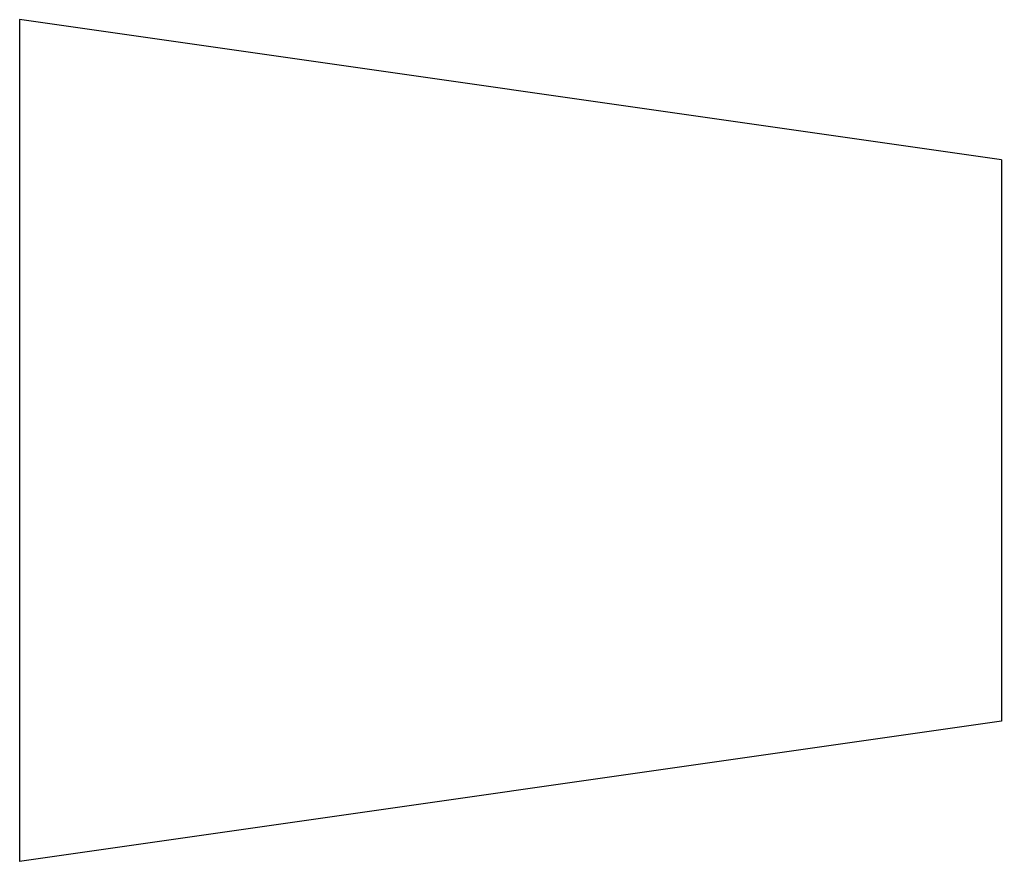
# Model space of a CAD drawing. Header units: millimetres. Extents: x -2890.063 to -2889.853, y 1174.18 to 1174.36.
import ezdxf

# ---------------------------------------------------------------- set-up
doc = ezdxf.new("R2010")
doc.units = ezdxf.units.MM
doc.header["$LTSCALE"] = 10
doc.layers.add('Hds_símbolos', color=2, linetype='Continuous')

msp = doc.modelspace()

# ---------------------------------------------------------------- linework, layer by layer
at = {"layer": 'Hds_símbolos'}
for p, q in [((-2889.85343, 1174.33005), (-2890.06343, 1174.36005)), ((-2890.06343, 1174.36005), (-2890.06343, 1174.18005)), ((-2889.85343, 1174.33005), (-2889.85343, 1174.21005)), ((-2889.85343, 1174.21005), (-2890.06343, 1174.18005))]:
    msp.add_line(p, q, dxfattribs=at)

doc.saveas('drawing.dxf')
